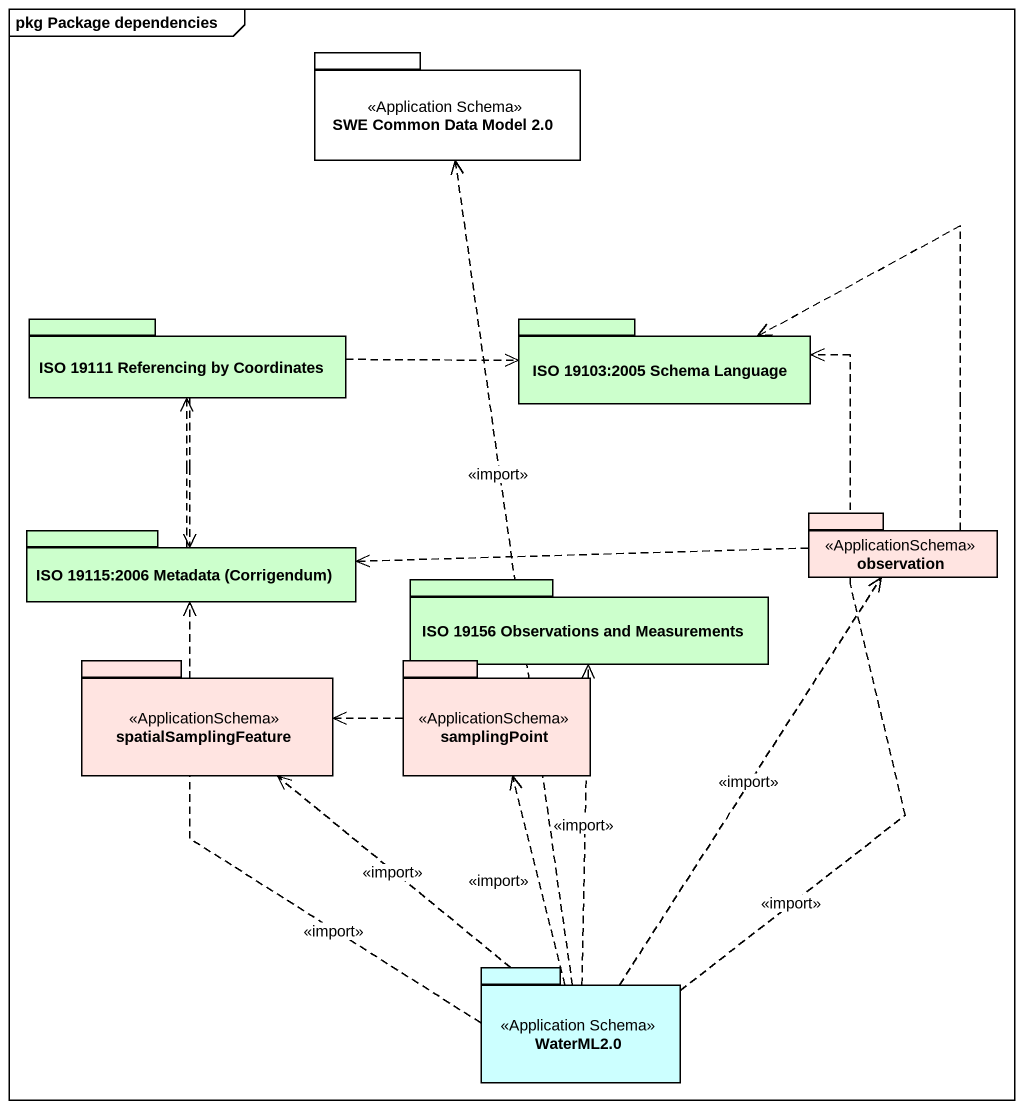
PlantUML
@startuml
mainframe pkg Package dependencies
package "SWE Common Data Model 2.0" as SWE_Common_Data_Model_2_0 <<Application Schema>> {
}
package "ISO 19111 Referencing by Coordinates" as ISO_19111_Referencing_by #CCFFCC {
}
package "ISO 19103:2005 Schema Language" as ISO_19103_2005_Schema #CCFFCC {
}
package "ISO 19115:2006 Metadata (Corrigendum)" as ISO_19115_2006_Metadata #CCFFCC {
}
package observation <<ApplicationSchema>> #FFE4E1 {
}
package "ISO 19156 Observations and Measurements" as ISO_19156_Observations_and #CCFFCC {
}
package spatialSamplingFeature <<ApplicationSchema>> #FFE4E1 {
}
package samplingPoint <<ApplicationSchema>> #FFE4E1 {
}
package "WaterML2.0" as WaterML2_0 <<Application Schema>> #CCFFFF {
}
ISO_19111_Referencing_by .right.> ISO_19103_2005_Schema
ISO_19111_Referencing_by ..> ISO_19115_2006_Metadata
ISO_19115_2006_Metadata .up.> ISO_19111_Referencing_by
observation .up.> ISO_19103_2005_Schema
observation .left.> ISO_19115_2006_Metadata
samplingPoint .left.> spatialSamplingFeature
WaterML2_0 .up.> SWE_Common_Data_Model_2_0 : <<import>>
WaterML2_0 .up.> ISO_19103_2005_Schema : <<import>>
WaterML2_0 .up.> ISO_19115_2006_Metadata : <<import>>
WaterML2_0 .up.> observation : <<import>>
WaterML2_0 .up.> ISO_19156_Observations_and : <<import>>
WaterML2_0 .up.> spatialSamplingFeature : <<import>>
WaterML2_0 .up.> samplingPoint : <<import>>
@enduml
